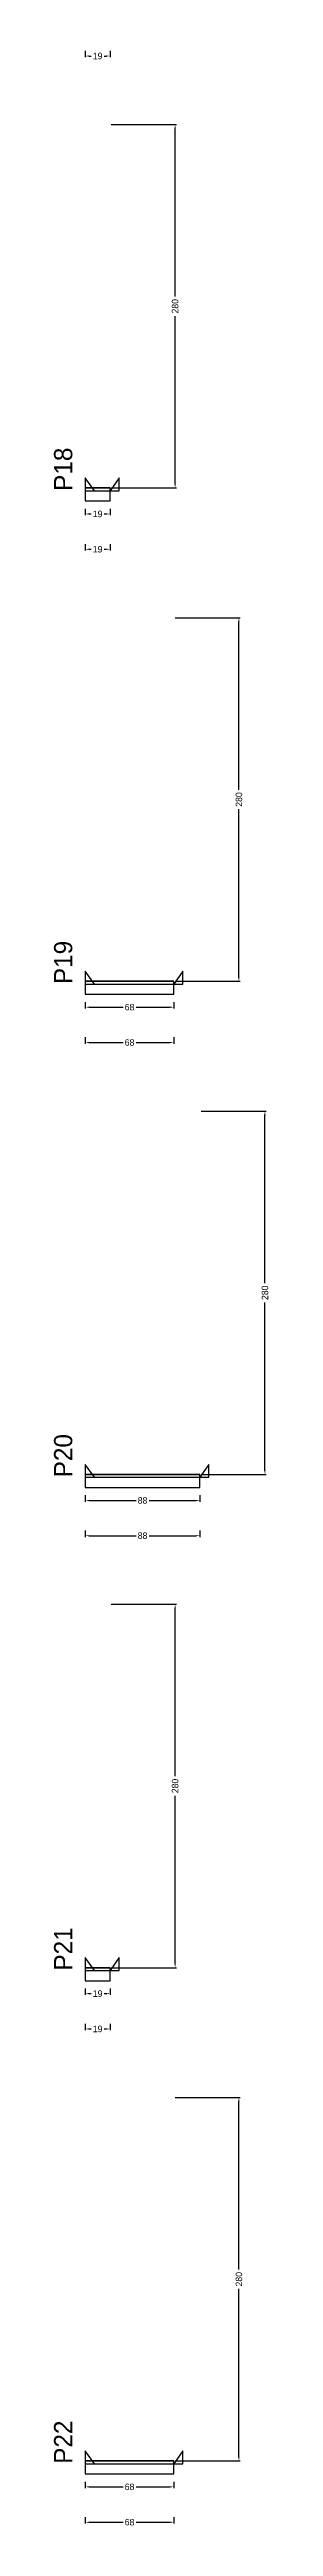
# Model space of a CAD drawing. Header units: centimetres. Extents: x -10500 to 4141, y -7986 to 295.
# Drawn here: x 3976 to 4141, y -7648 to -5740 of the extents above; entities that cross this region are included whole.
import ezdxf

# ---------------------------------------------------------------- set-up
doc = ezdxf.new("R2010")
doc.units = ezdxf.units.CM
for name, color, linetype in [('NOMENCLATURA', 7, 'Continuous'), ('SARR_2.2x10', 60, 'Continuous'), ('SARR_2.2x7', 40, 'Continuous')]:
    doc.layers.add(name, color=color, linetype=linetype)
doc.dimstyles.new('PAINEL-NOVA', dxfattribs={"dimtxt": 5, "dimasz": 3, "dimexe": 1, "dimexo": 1, "dimgap": 1, "dimtad": 1, "dimcen": 2.5, "dimazin": 3, "dimtfac": 1, "dimtmove": 0, "dimatfit": 3})

# ---------------------------------------------------------------- blocks, each defined once
blk = doc.blocks.new('_CLOSEDFILLED')
at = {"color": 0, "linetype": 'BYBLOCK'}
blk.add_solid([(-1, 0.16), (0, 0), (-1, -0.16)], dxfattribs=at)
blk = doc.blocks.new('*D416')
for p, q in [((4000, -5741), (4000, -5746)), ((4019, -5741), (4019, -5746)), ((4003, -5745), (4004.5, -5745)), ((4014.5, -5745), (4016, -5745))]:
    blk.add_line(p, q)
at = {"layer": 'Defpoints'}
for p in [(4000, -5740), (4019, -5740), (4000, -5745)]:
    blk.add_point(p, dxfattribs=at)
at = {"layer": 'SARR_2.2x10', "xscale": 3, "yscale": 3, "rotation": 180}
blk.add_blockref('_CLOSEDFILLED', (4000, -5745), dxfattribs=at)
at = {"layer": 'SARR_2.2x10', "xscale": 3, "yscale": 3}
blk.add_blockref('_CLOSEDFILLED', (4019, -5745), dxfattribs=at)
at = {"layer": 'SARR_2.2x10', "insert": (4009.5, -5745), "char_height": 5, "attachment_point": 5}
blk.add_mtext('19', dxfattribs=at)
blk = doc.blocks.new('*D437')
for p, q in [((4000, -6093.8), (4000, -6098.8)), ((4003, -6097.8), (4004.5, -6097.8)), ((4014.5, -6097.8), (4016, -6097.8)), ((4019, -6093.8), (4019, -6098.8))]:
    blk.add_line(p, q)
at = {"layer": 'Defpoints'}
for p in [(4000, -6092.8), (4000, -6097.8), (4019, -6092.8)]:
    blk.add_point(p, dxfattribs=at)
at = {"layer": 'SARR_2.2x10', "xscale": 3, "yscale": 3, "rotation": 180}
blk.add_blockref('_CLOSEDFILLED', (4000, -6097.8), dxfattribs=at)
at = {"layer": 'SARR_2.2x10', "xscale": 3, "yscale": 3}
blk.add_blockref('_CLOSEDFILLED', (4019, -6097.8), dxfattribs=at)
at = {"layer": 'SARR_2.2x10', "insert": (4009.5, -6097.8), "char_height": 5, "attachment_point": 5}
blk.add_mtext('19', dxfattribs=at)
blk = doc.blocks.new('*D438')
for p, q in [((4020, -5797.8), (4070, -5797.8)), ((4069, -5930.3), (4069, -5800.8)), ((4069, -6074.8), (4069, -5945.3)), ((4020, -6077.8), (4070, -6077.8))]:
    blk.add_line(p, q)
at = {"layer": 'Defpoints'}
for p in [(4019, -5797.8), (4019, -6077.8), (4069, -6077.8)]:
    blk.add_point(p, dxfattribs=at)
at = {"layer": 'SARR_2.2x10', "xscale": 3, "yscale": 3}
for p, rotation in [((4069, -5797.8), 90), ((4069, -6077.8), 270)]:
    blk.add_blockref('_CLOSEDFILLED', p, dxfattribs=dict(at, rotation=rotation))
at = {"layer": 'SARR_2.2x10', "insert": (4069, -5937.8), "char_height": 5, "attachment_point": 5, "rotation": 90}
blk.add_mtext('280', dxfattribs=at)
blk = doc.blocks.new('*D439')
for p, q in [((4020, -5797.8), (4070, -5797.8)), ((4069, -5930.3), (4069, -5800.8)), ((4069, -6074.8), (4069, -5945.3)), ((4020, -6077.8), (4070, -6077.8))]:
    blk.add_line(p, q)
at = {"layer": 'Defpoints'}
for p in [(4019, -5797.8), (4019, -6077.8), (4069, -6077.8)]:
    blk.add_point(p, dxfattribs=at)
at = {"layer": 'SARR_2.2x10', "xscale": 3, "yscale": 3}
for p, rotation in [((4069, -5797.8), 90), ((4069, -6077.8), 270)]:
    blk.add_blockref('_CLOSEDFILLED', p, dxfattribs=dict(at, rotation=rotation))
at = {"layer": 'SARR_2.2x10', "insert": (4069, -5937.8), "char_height": 5, "attachment_point": 5, "rotation": 90}
blk.add_mtext('280', dxfattribs=at)
blk = doc.blocks.new('*D440')
for p, q in [((4020, -5797.8), (4070, -5797.8)), ((4069, -5930.3), (4069, -5800.8)), ((4069, -6074.8), (4069, -5945.3)), ((4020, -6077.8), (4070, -6077.8))]:
    blk.add_line(p, q)
at = {"layer": 'Defpoints'}
for p in [(4019, -5797.8), (4019, -6077.8), (4069, -6077.8)]:
    blk.add_point(p, dxfattribs=at)
at = {"layer": 'SARR_2.2x10', "xscale": 3, "yscale": 3}
for p, rotation in [((4069, -5797.8), 90), ((4069, -6077.8), 270)]:
    blk.add_blockref('_CLOSEDFILLED', p, dxfattribs=dict(at, rotation=rotation))
at = {"layer": 'SARR_2.2x10', "insert": (4069, -5937.8), "char_height": 5, "attachment_point": 5, "rotation": 90}
blk.add_mtext('280', dxfattribs=at)
blk = doc.blocks.new('*D441')
for p, q in [((4020, -5797.8), (4070, -5797.8)), ((4069, -5930.3), (4069, -5800.8)), ((4069, -6074.8), (4069, -5945.3)), ((4020, -6077.8), (4070, -6077.8))]:
    blk.add_line(p, q)
at = {"layer": 'Defpoints'}
for p in [(4019, -5797.8), (4019, -6077.8), (4069, -6077.8)]:
    blk.add_point(p, dxfattribs=at)
at = {"layer": 'SARR_2.2x10', "xscale": 3, "yscale": 3}
for p, rotation in [((4069, -5797.8), 90), ((4069, -6077.8), 270)]:
    blk.add_blockref('_CLOSEDFILLED', p, dxfattribs=dict(at, rotation=rotation))
at = {"layer": 'SARR_2.2x10', "insert": (4069, -5937.8), "char_height": 5, "attachment_point": 5, "rotation": 90}
blk.add_mtext('280', dxfattribs=at)
blk = doc.blocks.new('*D442')
for p, q in [((4000, -6121), (4000, -6126)), ((4003, -6125), (4004.5, -6125)), ((4014.5, -6125), (4016, -6125)), ((4019, -6121), (4019, -6126))]:
    blk.add_line(p, q)
at = {"layer": 'Defpoints'}
for p in [(4000, -6120), (4000, -6125), (4019, -6120)]:
    blk.add_point(p, dxfattribs=at)
at = {"layer": 'SARR_2.2x10', "xscale": 3, "yscale": 3, "rotation": 180}
blk.add_blockref('_CLOSEDFILLED', (4000, -6125), dxfattribs=at)
at = {"layer": 'SARR_2.2x10', "xscale": 3, "yscale": 3}
blk.add_blockref('_CLOSEDFILLED', (4019, -6125), dxfattribs=at)
at = {"layer": 'SARR_2.2x10', "insert": (4009.5, -6125), "char_height": 5, "attachment_point": 5}
blk.add_mtext('19', dxfattribs=at)
blk = doc.blocks.new('GRA-E')
at = {"layer": 'SARR_2.2x7'}
blk.add_lwpolyline([(0, 0), (7, 0), (0, 10)], close=True, dxfattribs=at)
blk = doc.blocks.new('GRA-D')
at = {"layer": 'SARR_2.2x7'}
blk.add_lwpolyline([(0, 0), (7, 0), (7, 10)], close=True, dxfattribs=at)
blk = doc.blocks.new('*D463')
for p, q in [((4000, -6473.8), (4000, -6478.8)), ((4003, -6477.8), (4029, -6477.8)), ((4039, -6477.8), (4065, -6477.8)), ((4068, -6473.8), (4068, -6478.8))]:
    blk.add_line(p, q)
at = {"layer": 'Defpoints'}
for p in [(4000, -6472.8), (4000, -6477.8), (4068, -6472.8)]:
    blk.add_point(p, dxfattribs=at)
at = {"layer": 'SARR_2.2x10', "xscale": 3, "yscale": 3, "rotation": 180}
blk.add_blockref('_CLOSEDFILLED', (4000, -6477.8), dxfattribs=at)
at = {"layer": 'SARR_2.2x10', "xscale": 3, "yscale": 3}
blk.add_blockref('_CLOSEDFILLED', (4068, -6477.8), dxfattribs=at)
at = {"layer": 'SARR_2.2x10', "insert": (4034, -6477.8), "char_height": 5, "attachment_point": 5}
blk.add_mtext('68', dxfattribs=at)
blk = doc.blocks.new('*D464')
for p, q in [((4069, -6177.8), (4119, -6177.8)), ((4118, -6310.3), (4118, -6180.8)), ((4118, -6454.8), (4118, -6325.3)), ((4069, -6457.8), (4119, -6457.8))]:
    blk.add_line(p, q)
at = {"layer": 'Defpoints'}
for p in [(4068, -6177.8), (4068, -6457.8), (4118, -6457.8)]:
    blk.add_point(p, dxfattribs=at)
at = {"layer": 'SARR_2.2x10', "xscale": 3, "yscale": 3}
for p, rotation in [((4118, -6177.8), 90), ((4118, -6457.8), 270)]:
    blk.add_blockref('_CLOSEDFILLED', p, dxfattribs=dict(at, rotation=rotation))
at = {"layer": 'SARR_2.2x10', "insert": (4118, -6317.8), "char_height": 5, "attachment_point": 5, "rotation": 90}
blk.add_mtext('280', dxfattribs=at)
blk = doc.blocks.new('*D465')
for p, q in [((4069, -6177.8), (4119, -6177.8)), ((4118, -6310.3), (4118, -6180.8)), ((4118, -6454.8), (4118, -6325.3)), ((4069, -6457.8), (4119, -6457.8))]:
    blk.add_line(p, q)
at = {"layer": 'Defpoints'}
for p in [(4068, -6177.8), (4068, -6457.8), (4118, -6457.8)]:
    blk.add_point(p, dxfattribs=at)
at = {"layer": 'SARR_2.2x10', "xscale": 3, "yscale": 3}
for p, rotation in [((4118, -6177.8), 90), ((4118, -6457.8), 270)]:
    blk.add_blockref('_CLOSEDFILLED', p, dxfattribs=dict(at, rotation=rotation))
at = {"layer": 'SARR_2.2x10', "insert": (4118, -6317.8), "char_height": 5, "attachment_point": 5, "rotation": 90}
blk.add_mtext('280', dxfattribs=at)
blk = doc.blocks.new('*D466')
for p, q in [((4069, -6177.8), (4119, -6177.8)), ((4118, -6310.3), (4118, -6180.8)), ((4118, -6454.8), (4118, -6325.3)), ((4069, -6457.8), (4119, -6457.8))]:
    blk.add_line(p, q)
at = {"layer": 'Defpoints'}
for p in [(4068, -6177.8), (4068, -6457.8), (4118, -6457.8)]:
    blk.add_point(p, dxfattribs=at)
at = {"layer": 'SARR_2.2x10', "xscale": 3, "yscale": 3}
for p, rotation in [((4118, -6177.8), 90), ((4118, -6457.8), 270)]:
    blk.add_blockref('_CLOSEDFILLED', p, dxfattribs=dict(at, rotation=rotation))
at = {"layer": 'SARR_2.2x10', "insert": (4118, -6317.8), "char_height": 5, "attachment_point": 5, "rotation": 90}
blk.add_mtext('280', dxfattribs=at)
blk = doc.blocks.new('*D467')
for p, q in [((4069, -6177.8), (4119, -6177.8)), ((4118, -6310.3), (4118, -6180.8)), ((4118, -6454.8), (4118, -6325.3)), ((4069, -6457.8), (4119, -6457.8))]:
    blk.add_line(p, q)
at = {"layer": 'Defpoints'}
for p in [(4068, -6177.8), (4068, -6457.8), (4118, -6457.8)]:
    blk.add_point(p, dxfattribs=at)
at = {"layer": 'SARR_2.2x10', "xscale": 3, "yscale": 3}
for p, rotation in [((4118, -6177.8), 90), ((4118, -6457.8), 270)]:
    blk.add_blockref('_CLOSEDFILLED', p, dxfattribs=dict(at, rotation=rotation))
at = {"layer": 'SARR_2.2x10', "insert": (4118, -6317.8), "char_height": 5, "attachment_point": 5, "rotation": 90}
blk.add_mtext('280', dxfattribs=at)
blk = doc.blocks.new('*D468')
for p, q in [((4000, -6501), (4000, -6506)), ((4003, -6505), (4029, -6505)), ((4039, -6505), (4065, -6505)), ((4068, -6501), (4068, -6506))]:
    blk.add_line(p, q)
at = {"layer": 'Defpoints'}
for p in [(4000, -6500), (4000, -6505), (4068, -6500)]:
    blk.add_point(p, dxfattribs=at)
at = {"layer": 'SARR_2.2x10', "xscale": 3, "yscale": 3, "rotation": 180}
blk.add_blockref('_CLOSEDFILLED', (4000, -6505), dxfattribs=at)
at = {"layer": 'SARR_2.2x10', "xscale": 3, "yscale": 3}
blk.add_blockref('_CLOSEDFILLED', (4068, -6505), dxfattribs=at)
at = {"layer": 'SARR_2.2x10', "insert": (4034, -6505), "char_height": 5, "attachment_point": 5}
blk.add_mtext('68', dxfattribs=at)
blk = doc.blocks.new('*D489')
for p, q in [((4000, -6853.8), (4000, -6858.8)), ((4003, -6857.8), (4039, -6857.8)), ((4049, -6857.8), (4085, -6857.8)), ((4088, -6853.8), (4088, -6858.8))]:
    blk.add_line(p, q)
at = {"layer": 'Defpoints'}
for p in [(4000, -6852.8), (4000, -6857.8), (4088, -6852.8)]:
    blk.add_point(p, dxfattribs=at)
at = {"layer": 'SARR_2.2x10', "xscale": 3, "yscale": 3, "rotation": 180}
blk.add_blockref('_CLOSEDFILLED', (4000, -6857.8), dxfattribs=at)
at = {"layer": 'SARR_2.2x10', "xscale": 3, "yscale": 3}
blk.add_blockref('_CLOSEDFILLED', (4088, -6857.8), dxfattribs=at)
at = {"layer": 'SARR_2.2x10', "insert": (4044, -6857.8), "char_height": 5, "attachment_point": 5}
blk.add_mtext('88', dxfattribs=at)
blk = doc.blocks.new('*D490')
for p, q in [((4089, -6557.8), (4139, -6557.8)), ((4138, -6690.3), (4138, -6560.8)), ((4138, -6834.8), (4138, -6705.3)), ((4089, -6837.8), (4139, -6837.8))]:
    blk.add_line(p, q)
at = {"layer": 'Defpoints'}
for p in [(4088, -6557.8), (4088, -6837.8), (4138, -6837.8)]:
    blk.add_point(p, dxfattribs=at)
at = {"layer": 'SARR_2.2x10', "xscale": 3, "yscale": 3}
for p, rotation in [((4138, -6557.8), 90), ((4138, -6837.8), 270)]:
    blk.add_blockref('_CLOSEDFILLED', p, dxfattribs=dict(at, rotation=rotation))
at = {"layer": 'SARR_2.2x10', "insert": (4138, -6697.8), "char_height": 5, "attachment_point": 5, "rotation": 90}
blk.add_mtext('280', dxfattribs=at)
blk = doc.blocks.new('*D491')
for p, q in [((4089, -6557.8), (4139, -6557.8)), ((4138, -6690.3), (4138, -6560.8)), ((4138, -6834.8), (4138, -6705.3)), ((4089, -6837.8), (4139, -6837.8))]:
    blk.add_line(p, q)
at = {"layer": 'Defpoints'}
for p in [(4088, -6557.8), (4088, -6837.8), (4138, -6837.8)]:
    blk.add_point(p, dxfattribs=at)
at = {"layer": 'SARR_2.2x10', "xscale": 3, "yscale": 3}
for p, rotation in [((4138, -6557.8), 90), ((4138, -6837.8), 270)]:
    blk.add_blockref('_CLOSEDFILLED', p, dxfattribs=dict(at, rotation=rotation))
at = {"layer": 'SARR_2.2x10', "insert": (4138, -6697.8), "char_height": 5, "attachment_point": 5, "rotation": 90}
blk.add_mtext('280', dxfattribs=at)
blk = doc.blocks.new('*D492')
for p, q in [((4089, -6557.8), (4139, -6557.8)), ((4138, -6690.3), (4138, -6560.8)), ((4138, -6834.8), (4138, -6705.3)), ((4089, -6837.8), (4139, -6837.8))]:
    blk.add_line(p, q)
at = {"layer": 'Defpoints'}
for p in [(4088, -6557.8), (4088, -6837.8), (4138, -6837.8)]:
    blk.add_point(p, dxfattribs=at)
at = {"layer": 'SARR_2.2x10', "xscale": 3, "yscale": 3}
for p, rotation in [((4138, -6557.8), 90), ((4138, -6837.8), 270)]:
    blk.add_blockref('_CLOSEDFILLED', p, dxfattribs=dict(at, rotation=rotation))
at = {"layer": 'SARR_2.2x10', "insert": (4138, -6697.8), "char_height": 5, "attachment_point": 5, "rotation": 90}
blk.add_mtext('280', dxfattribs=at)
blk = doc.blocks.new('*D493')
for p, q in [((4089, -6557.8), (4139, -6557.8)), ((4138, -6690.3), (4138, -6560.8)), ((4138, -6834.8), (4138, -6705.3)), ((4089, -6837.8), (4139, -6837.8))]:
    blk.add_line(p, q)
at = {"layer": 'Defpoints'}
for p in [(4088, -6557.8), (4088, -6837.8), (4138, -6837.8)]:
    blk.add_point(p, dxfattribs=at)
at = {"layer": 'SARR_2.2x10', "xscale": 3, "yscale": 3}
for p, rotation in [((4138, -6557.8), 90), ((4138, -6837.8), 270)]:
    blk.add_blockref('_CLOSEDFILLED', p, dxfattribs=dict(at, rotation=rotation))
at = {"layer": 'SARR_2.2x10', "insert": (4138, -6697.8), "char_height": 5, "attachment_point": 5, "rotation": 90}
blk.add_mtext('280', dxfattribs=at)
blk = doc.blocks.new('*D494')
for p, q in [((4000, -6881), (4000, -6886)), ((4003, -6885), (4039, -6885)), ((4049, -6885), (4085, -6885)), ((4088, -6881), (4088, -6886))]:
    blk.add_line(p, q)
at = {"layer": 'Defpoints'}
for p in [(4000, -6880), (4000, -6885), (4088, -6880)]:
    blk.add_point(p, dxfattribs=at)
at = {"layer": 'SARR_2.2x10', "xscale": 3, "yscale": 3, "rotation": 180}
blk.add_blockref('_CLOSEDFILLED', (4000, -6885), dxfattribs=at)
at = {"layer": 'SARR_2.2x10', "xscale": 3, "yscale": 3}
blk.add_blockref('_CLOSEDFILLED', (4088, -6885), dxfattribs=at)
at = {"layer": 'SARR_2.2x10', "insert": (4044, -6885), "char_height": 5, "attachment_point": 5}
blk.add_mtext('88', dxfattribs=at)
blk = doc.blocks.new('*D515')
for p, q in [((4000, -7233.8), (4000, -7238.8)), ((4003, -7237.8), (4004.5, -7237.8)), ((4014.5, -7237.8), (4016, -7237.8)), ((4019, -7233.8), (4019, -7238.8))]:
    blk.add_line(p, q)
at = {"layer": 'Defpoints'}
for p in [(4000, -7232.8), (4000, -7237.8), (4019, -7232.8)]:
    blk.add_point(p, dxfattribs=at)
at = {"layer": 'SARR_2.2x10', "xscale": 3, "yscale": 3, "rotation": 180}
blk.add_blockref('_CLOSEDFILLED', (4000, -7237.8), dxfattribs=at)
at = {"layer": 'SARR_2.2x10', "xscale": 3, "yscale": 3}
blk.add_blockref('_CLOSEDFILLED', (4019, -7237.8), dxfattribs=at)
at = {"layer": 'SARR_2.2x10', "insert": (4009.5, -7237.8), "char_height": 5, "attachment_point": 5}
blk.add_mtext('19', dxfattribs=at)
blk = doc.blocks.new('*D516')
for p, q in [((4020, -6937.8), (4070, -6937.8)), ((4069, -7070.3), (4069, -6940.8)), ((4069, -7214.8), (4069, -7085.3)), ((4020, -7217.8), (4070, -7217.8))]:
    blk.add_line(p, q)
at = {"layer": 'Defpoints'}
for p in [(4019, -6937.8), (4019, -7217.8), (4069, -7217.8)]:
    blk.add_point(p, dxfattribs=at)
at = {"layer": 'SARR_2.2x10', "xscale": 3, "yscale": 3}
for p, rotation in [((4069, -6937.8), 90), ((4069, -7217.8), 270)]:
    blk.add_blockref('_CLOSEDFILLED', p, dxfattribs=dict(at, rotation=rotation))
at = {"layer": 'SARR_2.2x10', "insert": (4069, -7077.8), "char_height": 5, "attachment_point": 5, "rotation": 90}
blk.add_mtext('280', dxfattribs=at)
blk = doc.blocks.new('*D517')
for p, q in [((4020, -6937.8), (4070, -6937.8)), ((4069, -7070.3), (4069, -6940.8)), ((4069, -7214.8), (4069, -7085.3)), ((4020, -7217.8), (4070, -7217.8))]:
    blk.add_line(p, q)
at = {"layer": 'Defpoints'}
for p in [(4019, -6937.8), (4019, -7217.8), (4069, -7217.8)]:
    blk.add_point(p, dxfattribs=at)
at = {"layer": 'SARR_2.2x10', "xscale": 3, "yscale": 3}
for p, rotation in [((4069, -6937.8), 90), ((4069, -7217.8), 270)]:
    blk.add_blockref('_CLOSEDFILLED', p, dxfattribs=dict(at, rotation=rotation))
at = {"layer": 'SARR_2.2x10', "insert": (4069, -7077.8), "char_height": 5, "attachment_point": 5, "rotation": 90}
blk.add_mtext('280', dxfattribs=at)
blk = doc.blocks.new('*D518')
for p, q in [((4020, -6937.8), (4070, -6937.8)), ((4069, -7070.3), (4069, -6940.8)), ((4069, -7214.8), (4069, -7085.3)), ((4020, -7217.8), (4070, -7217.8))]:
    blk.add_line(p, q)
at = {"layer": 'Defpoints'}
for p in [(4019, -6937.8), (4019, -7217.8), (4069, -7217.8)]:
    blk.add_point(p, dxfattribs=at)
at = {"layer": 'SARR_2.2x10', "xscale": 3, "yscale": 3}
for p, rotation in [((4069, -6937.8), 90), ((4069, -7217.8), 270)]:
    blk.add_blockref('_CLOSEDFILLED', p, dxfattribs=dict(at, rotation=rotation))
at = {"layer": 'SARR_2.2x10', "insert": (4069, -7077.8), "char_height": 5, "attachment_point": 5, "rotation": 90}
blk.add_mtext('280', dxfattribs=at)
blk = doc.blocks.new('*D519')
for p, q in [((4020, -6937.8), (4070, -6937.8)), ((4069, -7070.3), (4069, -6940.8)), ((4069, -7214.8), (4069, -7085.3)), ((4020, -7217.8), (4070, -7217.8))]:
    blk.add_line(p, q)
at = {"layer": 'Defpoints'}
for p in [(4019, -6937.8), (4019, -7217.8), (4069, -7217.8)]:
    blk.add_point(p, dxfattribs=at)
at = {"layer": 'SARR_2.2x10', "xscale": 3, "yscale": 3}
for p, rotation in [((4069, -6937.8), 90), ((4069, -7217.8), 270)]:
    blk.add_blockref('_CLOSEDFILLED', p, dxfattribs=dict(at, rotation=rotation))
at = {"layer": 'SARR_2.2x10', "insert": (4069, -7077.8), "char_height": 5, "attachment_point": 5, "rotation": 90}
blk.add_mtext('280', dxfattribs=at)
blk = doc.blocks.new('*D520')
for p, q in [((4000, -7261), (4000, -7266)), ((4003, -7265), (4004.5, -7265)), ((4014.5, -7265), (4016, -7265)), ((4019, -7261), (4019, -7266))]:
    blk.add_line(p, q)
at = {"layer": 'Defpoints'}
for p in [(4000, -7260), (4000, -7265), (4019, -7260)]:
    blk.add_point(p, dxfattribs=at)
at = {"layer": 'SARR_2.2x10', "xscale": 3, "yscale": 3, "rotation": 180}
blk.add_blockref('_CLOSEDFILLED', (4000, -7265), dxfattribs=at)
at = {"layer": 'SARR_2.2x10', "xscale": 3, "yscale": 3}
blk.add_blockref('_CLOSEDFILLED', (4019, -7265), dxfattribs=at)
at = {"layer": 'SARR_2.2x10', "insert": (4009.5, -7265), "char_height": 5, "attachment_point": 5}
blk.add_mtext('19', dxfattribs=at)
blk = doc.blocks.new('*D541')
for p, q in [((4000, -7613.8), (4000, -7618.8)), ((4068, -7613.8), (4068, -7618.8)), ((4003, -7617.8), (4029, -7617.8)), ((4039, -7617.8), (4065, -7617.8))]:
    blk.add_line(p, q)
at = {"layer": 'Defpoints'}
for p in [(4000, -7612.8), (4068, -7612.8), (4000, -7617.8)]:
    blk.add_point(p, dxfattribs=at)
at = {"layer": 'SARR_2.2x10', "xscale": 3, "yscale": 3, "rotation": 180}
blk.add_blockref('_CLOSEDFILLED', (4000, -7617.8), dxfattribs=at)
at = {"layer": 'SARR_2.2x10', "xscale": 3, "yscale": 3}
blk.add_blockref('_CLOSEDFILLED', (4068, -7617.8), dxfattribs=at)
at = {"layer": 'SARR_2.2x10', "insert": (4034, -7617.8), "char_height": 5, "attachment_point": 5}
blk.add_mtext('68', dxfattribs=at)
blk = doc.blocks.new('*D542')
for p, q in [((4069, -7317.8), (4119, -7317.8)), ((4118, -7450.3), (4118, -7320.8)), ((4118, -7594.8), (4118, -7465.3)), ((4069, -7597.8), (4119, -7597.8))]:
    blk.add_line(p, q)
at = {"layer": 'Defpoints'}
for p in [(4068, -7317.8), (4068, -7597.8), (4118, -7597.8)]:
    blk.add_point(p, dxfattribs=at)
at = {"layer": 'SARR_2.2x10', "xscale": 3, "yscale": 3}
for p, rotation in [((4118, -7317.8), 90), ((4118, -7597.8), 270)]:
    blk.add_blockref('_CLOSEDFILLED', p, dxfattribs=dict(at, rotation=rotation))
at = {"layer": 'SARR_2.2x10', "insert": (4118, -7457.8), "char_height": 5, "attachment_point": 5, "rotation": 90}
blk.add_mtext('280', dxfattribs=at)
blk = doc.blocks.new('*D543')
for p, q in [((4069, -7317.8), (4119, -7317.8)), ((4118, -7450.3), (4118, -7320.8)), ((4118, -7594.8), (4118, -7465.3)), ((4069, -7597.8), (4119, -7597.8))]:
    blk.add_line(p, q)
at = {"layer": 'Defpoints'}
for p in [(4068, -7317.8), (4068, -7597.8), (4118, -7597.8)]:
    blk.add_point(p, dxfattribs=at)
at = {"layer": 'SARR_2.2x10', "xscale": 3, "yscale": 3}
for p, rotation in [((4118, -7317.8), 90), ((4118, -7597.8), 270)]:
    blk.add_blockref('_CLOSEDFILLED', p, dxfattribs=dict(at, rotation=rotation))
at = {"layer": 'SARR_2.2x10', "insert": (4118, -7457.8), "char_height": 5, "attachment_point": 5, "rotation": 90}
blk.add_mtext('280', dxfattribs=at)
blk = doc.blocks.new('*D544')
for p, q in [((4069, -7317.8), (4119, -7317.8)), ((4118, -7450.3), (4118, -7320.8)), ((4118, -7594.8), (4118, -7465.3)), ((4069, -7597.8), (4119, -7597.8))]:
    blk.add_line(p, q)
at = {"layer": 'Defpoints'}
for p in [(4068, -7317.8), (4068, -7597.8), (4118, -7597.8)]:
    blk.add_point(p, dxfattribs=at)
at = {"layer": 'SARR_2.2x10', "xscale": 3, "yscale": 3}
for p, rotation in [((4118, -7317.8), 90), ((4118, -7597.8), 270)]:
    blk.add_blockref('_CLOSEDFILLED', p, dxfattribs=dict(at, rotation=rotation))
at = {"layer": 'SARR_2.2x10', "insert": (4118, -7457.8), "char_height": 5, "attachment_point": 5, "rotation": 90}
blk.add_mtext('280', dxfattribs=at)
blk = doc.blocks.new('*D545')
for p, q in [((4069, -7317.8), (4119, -7317.8)), ((4118, -7450.3), (4118, -7320.8)), ((4118, -7594.8), (4118, -7465.3)), ((4069, -7597.8), (4119, -7597.8))]:
    blk.add_line(p, q)
at = {"layer": 'Defpoints'}
for p in [(4068, -7317.8), (4068, -7597.8), (4118, -7597.8)]:
    blk.add_point(p, dxfattribs=at)
at = {"layer": 'SARR_2.2x10', "xscale": 3, "yscale": 3}
for p, rotation in [((4118, -7317.8), 90), ((4118, -7597.8), 270)]:
    blk.add_blockref('_CLOSEDFILLED', p, dxfattribs=dict(at, rotation=rotation))
at = {"layer": 'SARR_2.2x10', "insert": (4118, -7457.8), "char_height": 5, "attachment_point": 5, "rotation": 90}
blk.add_mtext('280', dxfattribs=at)
blk = doc.blocks.new('*D546')
for p, q in [((4000, -7641), (4000, -7646)), ((4003, -7645), (4029, -7645)), ((4039, -7645), (4065, -7645)), ((4068, -7641), (4068, -7646))]:
    blk.add_line(p, q)
at = {"layer": 'Defpoints'}
for p in [(4000, -7640), (4000, -7645), (4068, -7640)]:
    blk.add_point(p, dxfattribs=at)
at = {"layer": 'SARR_2.2x10', "xscale": 3, "yscale": 3, "rotation": 180}
blk.add_blockref('_CLOSEDFILLED', (4000, -7645), dxfattribs=at)
at = {"layer": 'SARR_2.2x10', "xscale": 3, "yscale": 3}
blk.add_blockref('_CLOSEDFILLED', (4068, -7645), dxfattribs=at)
at = {"layer": 'SARR_2.2x10', "insert": (4034, -7645), "char_height": 5, "attachment_point": 5}
blk.add_mtext('68', dxfattribs=at)

msp = doc.modelspace()

# ---------------------------------------------------------------- linework, layer by layer
at = {"layer": 'SARR_2.2x10'}
for p, q in [((4019, -6077.8), (4000, -6077.8)), ((4000, -6077.8), (4000, -6087.8)), ((4019, -6087.8), (4019, -6077.8)), ((4000, -6087.8), (4019, -6087.8)), ((4068, -6457.8), (4000, -6457.8)), ((4000, -6457.8), (4000, -6467.8)), ((4000, -6467.8), (4068, -6467.8)), ((4068, -6467.8), (4068, -6457.8)), ((4088, -6837.8), (4000, -6837.8)), ((4000, -6837.8), (4000, -6847.8)), ((4000, -6847.8), (4088, -6847.8)), ((4088, -6847.8), (4088, -6837.8)), ((4019, -7217.8), (4000, -7217.8)), ((4000, -7217.8), (4000, -7227.8)), ((4000, -7227.8), (4019, -7227.8)), ((4019, -7227.8), (4019, -7217.8)), ((4068, -7597.8), (4000, -7597.8)), ((4000, -7597.8), (4000, -7607.8)), ((4000, -7607.8), (4068, -7607.8)), ((4068, -7607.8), (4068, -7597.8))]:
    msp.add_line(p, q, dxfattribs=at)
at = {"layer": 'SARR_2.2x7'}
for p, q in [((4019, -6077.8), (4000, -6077.8)), ((4000, -6077.8), (4000, -6080)), ((4000, -6077.8), (4007, -6077.8)), ((4000, -6077.8), (4007, -6077.8)), ((4000, -6077.8), (4007, -6077.8)), ((4000, -6077.8), (4007, -6077.8)), ((4000, -6080), (4019, -6080)), ((4007, -6077.8), (4019, -6077.8)), ((4007, -6077.8), (4019, -6077.8)), ((4007, -6077.8), (4019, -6077.8)), ((4007, -6077.8), (4019, -6077.8)), ((4019, -6080), (4019, -6077.8)), ((4068, -6457.8), (4000, -6457.8)), ((4000, -6457.8), (4000, -6460)), ((4000, -6457.8), (4007, -6457.8)), ((4000, -6457.8), (4007, -6457.8)), ((4000, -6457.8), (4007, -6457.8)), ((4000, -6457.8), (4007, -6457.8)), ((4000, -6460), (4068, -6460)), ((4007, -6457.8), (4068, -6457.8)), ((4007, -6457.8), (4068, -6457.8)), ((4007, -6457.8), (4068, -6457.8)), ((4007, -6457.8), (4068, -6457.8)), ((4068, -6460), (4068, -6457.8)), ((4088, -6837.8), (4000, -6837.8)), ((4000, -6837.8), (4000, -6840)), ((4000, -6837.8), (4007, -6837.8)), ((4000, -6837.8), (4007, -6837.8)), ((4000, -6837.8), (4007, -6837.8)), ((4000, -6837.8), (4007, -6837.8)), ((4000, -6840), (4088, -6840)), ((4007, -6837.8), (4088, -6837.8)), ((4007, -6837.8), (4088, -6837.8)), ((4007, -6837.8), (4088, -6837.8)), ((4007, -6837.8), (4088, -6837.8)), ((4088, -6840), (4088, -6837.8)), ((4019, -7217.8), (4000, -7217.8)), ((4000, -7217.8), (4000, -7220)), ((4000, -7217.8), (4007, -7217.8)), ((4000, -7217.8), (4007, -7217.8)), ((4000, -7217.8), (4007, -7217.8)), ((4000, -7217.8), (4007, -7217.8)), ((4000, -7220), (4019, -7220)), ((4007, -7217.8), (4019, -7217.8)), ((4007, -7217.8), (4019, -7217.8)), ((4007, -7217.8), (4019, -7217.8)), ((4007, -7217.8), (4019, -7217.8)), ((4019, -7220), (4019, -7217.8)), ((4068, -7597.8), (4000, -7597.8)), ((4000, -7597.8), (4000, -7600)), ((4000, -7597.8), (4007, -7597.8)), ((4000, -7597.8), (4007, -7597.8)), ((4000, -7597.8), (4007, -7597.8)), ((4000, -7597.8), (4007, -7597.8)), ((4000, -7600), (4068, -7600)), ((4007, -7597.8), (4068, -7597.8)), ((4007, -7597.8), (4068, -7597.8)), ((4007, -7597.8), (4068, -7597.8)), ((4007, -7597.8), (4068, -7597.8)), ((4068, -7600), (4068, -7597.8))]:
    msp.add_line(p, q, dxfattribs=at)

# ---------------------------------------------------------------- block references
for name, p in [('GRA-E', (4000, -6080)), ('GRA-D', (4019, -6080)), ('GRA-E', (4000, -6460)), ('GRA-D', (4068, -6460)), ('GRA-E', (4000, -6840)), ('GRA-D', (4088, -6840)), ('GRA-E', (4000, -7220)), ('GRA-D', (4019, -7220)), ('GRA-E', (4000, -7600)), ('GRA-D', (4068, -7600))]:
    msp.add_blockref(name, p, dxfattribs=at)

# ---------------------------------------------------------------- texts
at = {"layer": 'NOMENCLATURA'}
for s, p in [('P18', (3990, -6080)), ('P19', (3990, -6460)), ('P20', (3990, -6840)), ('P21', (3990, -7220)), ('P22', (3990, -7600))]:
    msp.add_text(s, height=14, rotation=90, dxfattribs=at).set_placement(p)

# ---------------------------------------------------------------- dimensions: what is measured, and where the dimension line sits
at = {"layer": 'SARR_2.2x10'}
for base, p1, p2, picture, middle in [((4000, -5745), (4000, -5740), (4019, -5740), '*D416', (4009.5, -5745)), ((4000, -6097.8), (4000, -6092.8), (4019, -6092.8), '*D437', (4009.5, -6097.8)), ((4000, -6125), (4000, -6120), (4019, -6120), '*D442', (4009.5, -6125)), ((4000, -6477.8), (4000, -6472.8), (4068, -6472.8), '*D463', (4034, -6477.8)), ((4000, -6505), (4000, -6500), (4068, -6500), '*D468', (4034, -6505)), ((4000, -6857.8), (4000, -6852.8), (4088, -6852.8), '*D489', (4044, -6857.8)), ((4000, -6885), (4000, -6880), (4088, -6880), '*D494', (4044, -6885)), ((4000, -7237.8), (4000, -7232.8), (4019, -7232.8), '*D515', (4009.5, -7237.8)), ((4000, -7265), (4000, -7260), (4019, -7260), '*D520', (4009.5, -7265)), ((4000, -7617.8), (4000, -7612.8), (4068, -7612.8), '*D541', (4034, -7617.8)), ((4000, -7645), (4000, -7640), (4068, -7640), '*D546', (4034, -7645))]:
    dim = msp.add_linear_dim(base=base, p1=p1, p2=p2, dimstyle='PAINEL-NOVA', dxfattribs=at)
    dim.commit()
    dim.dimension.update_dxf_attribs({"geometry": picture, "text_midpoint": middle})
for base, p1, p2, picture, middle in [((4069, -6077.8), (4019, -6077.8), (4019, -5797.8), '*D438', (4069, -5937.8)), ((4069, -6077.8), (4019, -6077.8), (4019, -5797.8), '*D439', (4069, -5937.8)), ((4069, -6077.8), (4019, -6077.8), (4019, -5797.8), '*D440', (4069, -5937.8)), ((4069, -6077.8), (4019, -6077.8), (4019, -5797.8), '*D441', (4069, -5937.8)), ((4118, -6457.8), (4068, -6457.8), (4068, -6177.8), '*D464', (4118, -6317.8)), ((4118, -6457.8), (4068, -6457.8), (4068, -6177.8), '*D465', (4118, -6317.8)), ((4118, -6457.8), (4068, -6457.8), (4068, -6177.8), '*D466', (4118, -6317.8)), ((4118, -6457.8), (4068, -6457.8), (4068, -6177.8), '*D467', (4118, -6317.8)), ((4138, -6837.8), (4088, -6837.8), (4088, -6557.8), '*D490', (4138, -6697.8)), ((4138, -6837.8), (4088, -6837.8), (4088, -6557.8), '*D491', (4138, -6697.8)), ((4138, -6837.8), (4088, -6837.8), (4088, -6557.8), '*D492', (4138, -6697.8)), ((4138, -6837.8), (4088, -6837.8), (4088, -6557.8), '*D493', (4138, -6697.8)), ((4069, -7217.8), (4019, -7217.8), (4019, -6937.8), '*D516', (4069, -7077.8)), ((4069, -7217.8), (4019, -7217.8), (4019, -6937.8), '*D517', (4069, -7077.8)), ((4069, -7217.8), (4019, -7217.8), (4019, -6937.8), '*D518', (4069, -7077.8)), ((4069, -7217.8), (4019, -7217.8), (4019, -6937.8), '*D519', (4069, -7077.8)), ((4118, -7597.8), (4068, -7597.8), (4068, -7317.8), '*D542', (4118, -7457.8)), ((4118, -7597.8), (4068, -7597.8), (4068, -7317.8), '*D543', (4118, -7457.8)), ((4118, -7597.8), (4068, -7597.8), (4068, -7317.8), '*D544', (4118, -7457.8)), ((4118, -7597.8), (4068, -7597.8), (4068, -7317.8), '*D545', (4118, -7457.8))]:
    dim = msp.add_linear_dim(base=base, p1=p1, p2=p2, angle=90, dimstyle='PAINEL-NOVA', dxfattribs=at)
    dim.commit()
    dim.dimension.update_dxf_attribs({"geometry": picture, "text_midpoint": middle})

doc.saveas('drawing.dxf')
